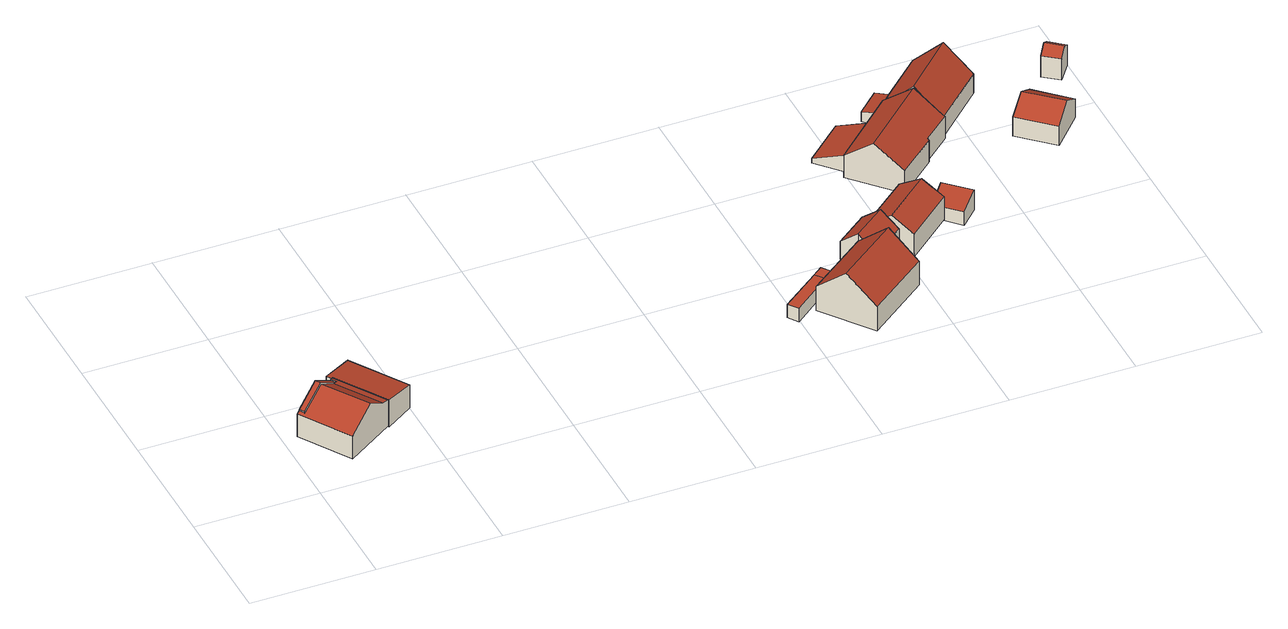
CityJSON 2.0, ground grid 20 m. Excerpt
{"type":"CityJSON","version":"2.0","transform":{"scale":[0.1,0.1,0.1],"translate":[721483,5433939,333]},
"CityObjects":{
"building1":{"type":"Building","attributes":{"Gemeindeschluessel":"09375181","HoeheDach":"343.775","HoeheGrund":"336.620","Methode":"2000","NiedrigsteTraufeDesGebaeudes":"341.199","Geometrietyp2DReferenz":"3000","measuredHeight":7.16,"function":"51009_1610","roofType":"3100"},"geometry":[{"type":"Solid","lod":"2","boundaries":[[[[0,1,2,3]],[[4,5,6,7]],[[3,2,8,5,4]],[[3,4,7,0]],[[7,6,9,1,0]],[[1,9,8,2]],[[9,6,5,8]]]],"semantics":{"surfaces":[{"type":"WallSurface","Flaeche":"4.636","Z_MAX":"4.579","Z_MAX_ASL":"341.199","Z_MIN":"0.000","Z_MIN_ASL":"336.620"},{"type":"WallSurface","Flaeche":"4.536","Z_MAX":"4.582","Z_MAX_ASL":"341.202","Z_MIN":"0.000","Z_MIN_ASL":"336.620"},{"type":"WallSurface","Flaeche":"48.780","Z_MAX":"7.155","Z_MAX_ASL":"343.775","Z_MIN":"0.000","Z_MIN_ASL":"336.620"},{"type":"GroundSurface","Flaeche":"8.325","Z_MAX":"0.000","Z_MAX_ASL":"336.620","Z_MIN":"0.000","Z_MIN_ASL":"336.620"},{"type":"WallSurface","Flaeche":"48.790","Z_MAX":"7.155","Z_MAX_ASL":"343.775","Z_MIN":"0.000","Z_MIN_ASL":"336.620"},{"type":"RoofSurface","Dachneigung":"58.226","Dachorientierung":"237.084","Flaeche":"4.924","Z_MAX":"7.155","Z_MAX_ASL":"343.775","Z_MIN":"4.579","Z_MIN_ASL":"341.199"},{"type":"RoofSurface","Dachneigung":"58.225","Dachorientierung":"57.105","Flaeche":"4.866","Z_MAX":"7.155","Z_MAX_ASL":"343.775","Z_MIN":"4.580","Z_MIN_ASL":"341.200"}],"values":[[0,1,2,3,4,5,6]]}}]},
"building2":{"type":"Building","attributes":{"Gemeindeschluessel":"09375181","HoeheDach":"343.640","HoeheGrund":"336.590","Methode":"2000","NiedrigsteTraufeDesGebaeudes":"340.701","Geometrietyp2DReferenz":"3000","measuredHeight":7.05,"function":"31001_3072","roofType":"3100","storeysAboveGround":1},"address":[{"Country":"Germany","Locality":"Pettendorf","ThoroughfareName":"Heerbergstraße 6"}],"geometry":[{"type":"Solid","lod":"2","boundaries":[[[[10,11,3,0,7,12,13,14,15]],[[16,15,14,17]],[[7,0,18,19,20,21]],[[18,22,23,24,25,19]],[[23,11,10,24]],[[26,12,7,21]],[[13,27,17,14]],[[11,23,22,3]],[[26,21,20,28,16,17,27]],[[10,15,16,28,25,24]],[[18,0,3,22]],[[12,26,27,13]],[[25,28,20,19]]]],"semantics":{"surfaces":[{"type":"GroundSurface","Flaeche":"82.443","Z_MAX":"0.000","Z_MAX_ASL":"336.590","Z_MIN":"0.000","Z_MIN_ASL":"336.590"},{"type":"WallSurface","Flaeche":"45.992","Z_MAX":"4.758","Z_MAX_ASL":"341.348","Z_MIN":"0.000","Z_MIN_ASL":"336.590"},{"type":"WallSurface","Flaeche":"48.066","Z_MAX":"7.050","Z_MAX_ASL":"343.640","Z_MIN":"0.000","Z_MIN_ASL":"336.590"},{"type":"RoofSurface","Dachneigung":"58.062","Dachorientierung":"237.330","Flaeche":"48.385","Z_MAX":"7.050","Z_MAX_ASL":"343.640","Z_MIN":"4.111","Z_MIN_ASL":"340.701"},{"type":"WallSurface","Flaeche":"39.846","Z_MAX":"4.145","Z_MAX_ASL":"340.735","Z_MIN":"0.000","Z_MIN_ASL":"336.590"},{"type":"WallSurface","Flaeche":"4.850","Z_MAX":"4.853","Z_MAX_ASL":"341.443","Z_MIN":"0.000","Z_MIN_ASL":"336.590"},{"type":"WallSurface","Flaeche":"1.568","Z_MAX":"4.814","Z_MAX_ASL":"341.404","Z_MIN":"0.000","Z_MIN_ASL":"336.590"},{"type":"WallSurface","Flaeche":"2.383","Z_MAX":"4.458","Z_MAX_ASL":"341.048","Z_MIN":"0.000","Z_MIN_ASL":"336.590"},{"type":"RoofSurface","Dachneigung":"80.441","Dachorientierung":"57.340","Flaeche":"12.668","Z_MAX":"4.990","Z_MAX_ASL":"341.580","Z_MIN":"4.758","Z_MIN_ASL":"341.348"},{"type":"WallSurface","Flaeche":"52.898","Z_MAX":"7.050","Z_MAX_ASL":"343.640","Z_MIN":"0.000","Z_MIN_ASL":"336.590"},{"type":"WallSurface","Flaeche":"4.495","Z_MAX":"4.458","Z_MAX_ASL":"341.048","Z_MIN":"0.000","Z_MIN_ASL":"336.590"},{"type":"WallSurface","Flaeche":"1.127","Z_MAX":"4.853","Z_MAX_ASL":"341.443","Z_MIN":"0.000","Z_MIN_ASL":"336.590"},{"type":"RoofSurface","Dachneigung":"58.319","Dachorientierung":"57.330","Flaeche":"33.945","Z_MAX":"7.050","Z_MAX_ASL":"343.640","Z_MIN":"4.990","Z_MIN_ASL":"341.580"}],"values":[[0,1,2,3,4,5,6,7,8,9,10,11,12]]}}]},
"building3":{"type":"Building","attributes":{"Gemeindeschluessel":"09375181","HoeheDach":"341.413","HoeheGrund":"336.480","Methode":"2000","NiedrigsteTraufeDesGebaeudes":"340.667","Geometrietyp2DReferenz":"3000","measuredHeight":4.93,"function":"31001_3072","roofType":"1000","storeysAboveGround":1},"geometry":[{"type":"Solid","lod":"2","boundaries":[[[[29,30,31,32]],[[33,27,34,35]],[[32,31,36,37]],[[35,29,32,37,38,39,33]],[[37,36,40,38]],[[39,41,27,33]],[[27,41,40,36,31,30,34]],[[35,34,30,29]],[[38,40,41,39]]]],"semantics":{"surfaces":[{"type":"WallSurface","Flaeche":"44.631","Z_MAX":"4.187","Z_MAX_ASL":"340.667","Z_MIN":"0.000","Z_MIN_ASL":"336.480"},{"type":"WallSurface","Flaeche":"4.409","Z_MAX":"4.933","Z_MAX_ASL":"341.413","Z_MIN":"0.000","Z_MIN_ASL":"336.480"},{"type":"WallSurface","Flaeche":"24.172","Z_MAX":"4.888","Z_MAX_ASL":"341.368","Z_MIN":"0.000","Z_MIN_ASL":"336.480"},{"type":"GroundSurface","Flaeche":"57.147","Z_MAX":"0.000","Z_MAX_ASL":"336.480","Z_MIN":"0.000","Z_MIN_ASL":"336.480"},{"type":"WallSurface","Flaeche":"0.481","Z_MAX":"4.891","Z_MAX_ASL":"341.371","Z_MIN":"0.000","Z_MIN_ASL":"336.480"},{"type":"WallSurface","Flaeche":"1.608","Z_MAX":"4.931","Z_MAX_ASL":"341.411","Z_MIN":"0.000","Z_MIN_ASL":"336.480"},{"type":"RoofSurface","Dachneigung":"82.505","Dachorientierung":"57.157","Flaeche":"57.640","Z_MAX":"4.933","Z_MAX_ASL":"341.413","Z_MIN":"4.187","Z_MIN_ASL":"340.667"},{"type":"WallSurface","Flaeche":"25.841","Z_MAX":"4.933","Z_MAX_ASL":"341.413","Z_MIN":"0.000","Z_MIN_ASL":"336.480"},{"type":"WallSurface","Flaeche":"47.259","Z_MAX":"4.891","Z_MAX_ASL":"341.371","Z_MIN":"0.000","Z_MIN_ASL":"336.480"}],"values":[[0,1,2,3,4,5,6,7,8]]}}]},
"building4":{"type":"Building","attributes":{"Gemeindeschluessel":"09375181","HoeheDach":"337.825","HoeheGrund":"335.430","Methode":"1000","NiedrigsteTraufeDesGebaeudes":"337.825","Geometrietyp2DReferenz":"3000","measuredHeight":2.4,"function":"31001_2000","roofType":"1000"},"geometry":[{"type":"Solid","lod":"2","boundaries":[[[[42,43,44,45]],[[42,46,47,43]],[[47,48,44,43]],[[46,49,48,47]],[[42,45,49,46]],[[49,45,44,48]]]],"semantics":{"surfaces":[{"type":"GroundSurface","Flaeche":"15.732","Z_MAX":"0.000","Z_MAX_ASL":"335.430","Z_MIN":"0.000","Z_MIN_ASL":"335.430"},{"type":"WallSurface","Flaeche":"4.774","Z_MAX":"2.395","Z_MAX_ASL":"337.825","Z_MIN":"0.000","Z_MIN_ASL":"335.430"},{"type":"WallSurface","Flaeche":"19.247","Z_MAX":"2.395","Z_MAX_ASL":"337.825","Z_MIN":"0.000","Z_MIN_ASL":"335.430"},{"type":"RoofSurface","Dachneigung":"90.000","Dachorientierung":"-1.000","Flaeche":"15.732","Z_MAX":"2.395","Z_MAX_ASL":"337.825","Z_MIN":"2.395","Z_MIN_ASL":"337.825"},{"type":"WallSurface","Flaeche":"19.253","Z_MAX":"2.395","Z_MAX_ASL":"337.825","Z_MIN":"0.000","Z_MIN_ASL":"335.430"},{"type":"WallSurface","Flaeche":"4.602","Z_MAX":"2.395","Z_MAX_ASL":"337.825","Z_MIN":"0.000","Z_MIN_ASL":"335.430"}],"values":[[0,1,2,3,4,5]]}}]},
"building5":{"type":"Building","attributes":{"Gemeindeschluessel":"09375181","HoeheDach":"337.780","HoeheGrund":"335.515","Methode":"2000","NiedrigsteTraufeDesGebaeudes":"337.780","Geometrietyp2DReferenz":"3000","measuredHeight":2.27,"function":"51009_1610","roofType":"1000"},"geometry":[{"type":"Solid","lod":"2","boundaries":[[[[49,50,51,48]],[[52,48,51,53]],[[53,51,50,54]],[[55,49,48,52]],[[54,50,49,55]],[[52,53,54,55]]]],"semantics":{"surfaces":[{"type":"RoofSurface","Dachneigung":"90.000","Dachorientierung":"-1.000","Flaeche":"3.796","Z_MAX":"2.265","Z_MAX_ASL":"337.780","Z_MIN":"2.265","Z_MIN_ASL":"337.780"},{"type":"WallSurface","Flaeche":"4.508","Z_MAX":"2.265","Z_MAX_ASL":"337.780","Z_MIN":"0.000","Z_MIN_ASL":"335.515"},{"type":"WallSurface","Flaeche":"4.291","Z_MAX":"2.265","Z_MAX_ASL":"337.780","Z_MIN":"0.000","Z_MIN_ASL":"335.515"},{"type":"WallSurface","Flaeche":"4.341","Z_MAX":"2.265","Z_MAX_ASL":"337.780","Z_MIN":"0.000","Z_MIN_ASL":"335.515"},{"type":"WallSurface","Flaeche":"4.517","Z_MAX":"2.265","Z_MAX_ASL":"337.780","Z_MIN":"0.000","Z_MIN_ASL":"335.515"},{"type":"GroundSurface","Flaeche":"3.796","Z_MAX":"0.000","Z_MAX_ASL":"335.515","Z_MIN":"0.000","Z_MIN_ASL":"335.515"}],"values":[[0,1,2,3,4,5]]}}]},
"building6":{"type":"Building","attributes":{"Gemeindeschluessel":"09375181","HoeheDach":"343.968","HoeheGrund":"335.400","Methode":"1000","NiedrigsteTraufeDesGebaeudes":"339.727","Geometrietyp2DReferenz":"3000","measuredHeight":8.57,"function":"31001_1000","roofType":"3100"},"address":[{"Country":"Germany","Locality":"Pettendorf","ThoroughfareName":"Naabstraße 8"}],"geometry":[{"type":"Solid","lod":"2","boundaries":[[[[56,57,58,59,60]],[[58,61,62,63,59]],[[62,64,65,66,63]],[[56,65,64,67,57]],[[57,67,61,58]],[[59,63,66,60]],[[61,67,64,62]],[[60,66,65,56]]]],"semantics":{"surfaces":[{"type":"GroundSurface","Flaeche":"126.103","Z_MAX":"0.000","Z_MAX_ASL":"335.400","Z_MIN":"0.000","Z_MIN_ASL":"335.400"},{"type":"WallSurface","Flaeche":"64.794","Z_MAX":"8.568","Z_MAX_ASL":"343.968","Z_MIN":"0.000","Z_MIN_ASL":"335.400"},{"type":"RoofSurface","Dachneigung":"49.836","Dachorientierung":"322.851","Flaeche":"82.523","Z_MAX":"8.568","Z_MAX_ASL":"343.968","Z_MIN":"4.329","Z_MIN_ASL":"339.729"},{"type":"WallSurface","Flaeche":"47.620","Z_MAX":"8.568","Z_MAX_ASL":"343.968","Z_MIN":"0.000","Z_MIN_ASL":"335.400"},{"type":"WallSurface","Flaeche":"54.328","Z_MAX":"4.332","Z_MAX_ASL":"339.732","Z_MIN":"0.000","Z_MIN_ASL":"335.400"},{"type":"WallSurface","Flaeche":"54.354","Z_MAX":"4.329","Z_MAX_ASL":"339.729","Z_MIN":"0.000","Z_MIN_ASL":"335.400"},{"type":"RoofSurface","Dachneigung":"49.839","Dachorientierung":"142.849","Flaeche":"82.490","Z_MAX":"8.568","Z_MAX_ASL":"343.968","Z_MIN":"4.327","Z_MIN_ASL":"339.727"},{"type":"WallSurface","Flaeche":"17.142","Z_MAX":"6.905","Z_MAX_ASL":"342.305","Z_MIN":"0.000","Z_MIN_ASL":"335.400"}],"values":[[0,1,2,3,4,5,6,7]]}}]},
"building7":{"type":"Building","attributes":{"Gemeindeschluessel":"09375181","HoeheDach":"340.981","HoeheGrund":"335.290","Methode":"1000","NiedrigsteTraufeDesGebaeudes":"338.541","Geometrietyp2DReferenz":"3000","measuredHeight":5.69,"function":"31001_2463","roofType":"3100"},"geometry":[{"type":"Solid","lod":"2","boundaries":[[[[68,69,70,71]],[[72,73,74,75,76]],[[77,72,76,69]],[[77,78,73,72]],[[69,76,75,70]],[[78,68,71,74,73]],[[68,78,77,69]],[[71,70,75,74]]]],"semantics":{"surfaces":[{"type":"WallSurface","Flaeche":"13.318","Z_MAX":"5.662","Z_MAX_ASL":"340.952","Z_MIN":"0.000","Z_MIN_ASL":"335.290"},{"type":"WallSurface","Flaeche":"27.010","Z_MAX":"5.691","Z_MAX_ASL":"340.981","Z_MIN":"0.000","Z_MIN_ASL":"335.290"},{"type":"RoofSurface","Dachneigung":"51.107","Dachorientierung":"142.964","Flaeche":"25.976","Z_MAX":"5.691","Z_MAX_ASL":"340.981","Z_MIN":"3.258","Z_MIN_ASL":"338.548"},{"type":"WallSurface","Flaeche":"22.052","Z_MAX":"3.258","Z_MAX_ASL":"338.548","Z_MIN":"0.000","Z_MIN_ASL":"335.290"},{"type":"RoofSurface","Dachneigung":"51.102","Dachorientierung":"322.964","Flaeche":"25.485","Z_MAX":"5.691","Z_MAX_ASL":"340.981","Z_MIN":"3.251","Z_MIN_ASL":"338.541"},{"type":"GroundSurface","Flaeche":"40.053","Z_MAX":"0.000","Z_MAX_ASL":"335.290","Z_MIN":"0.000","Z_MIN_ASL":"335.290"},{"type":"WallSurface","Flaeche":"13.698","Z_MAX":"5.691","Z_MAX_ASL":"340.981","Z_MIN":"0.000","Z_MIN_ASL":"335.290"},{"type":"WallSurface","Flaeche":"21.171","Z_MAX":"3.260","Z_MAX_ASL":"338.550","Z_MIN":"0.000","Z_MIN_ASL":"335.290"}],"values":[[0,1,2,3,4,5,6,7]]}}]},
"building8":{"type":"Building","attributes":{"Gemeindeschluessel":"09375181","HoeheDach":"340.395","HoeheGrund":"334.110","Methode":"1000","NiedrigsteTraufeDesGebaeudes":"338.152","Geometrietyp2DReferenz":"3000","measuredHeight":6.29,"function":"31001_2000","roofType":"3100"},"geometry":[{"type":"Solid","lod":"2","boundaries":[[[[79,80,81,82]],[[79,83,84,80]],[[84,83,85,86,87]],[[80,84,87,88,81]],[[85,83,79,82,89]],[[86,90,88,87]],[[88,90,89,82,81]],[[85,89,90,86]]]],"semantics":{"surfaces":[{"type":"RoofSurface","Dachneigung":"58.622","Dachorientierung":"319.732","Flaeche":"41.397","Z_MAX":"6.285","Z_MAX_ASL":"340.395","Z_MIN":"4.042","Z_MIN_ASL":"338.152"},{"type":"WallSurface","Flaeche":"40.117","Z_MAX":"4.138","Z_MAX_ASL":"338.248","Z_MIN":"0.000","Z_MIN_ASL":"334.110"},{"type":"GroundSurface","Flaeche":"70.631","Z_MAX":"0.000","Z_MAX_ASL":"334.110","Z_MIN":"0.000","Z_MIN_ASL":"334.110"},{"type":"WallSurface","Flaeche":"37.599","Z_MAX":"6.285","Z_MAX_ASL":"340.395","Z_MIN":"0.000","Z_MIN_ASL":"334.110"},{"type":"WallSurface","Flaeche":"28.175","Z_MAX":"6.285","Z_MAX_ASL":"340.395","Z_MIN":"0.000","Z_MIN_ASL":"334.110"},{"type":"WallSurface","Flaeche":"40.436","Z_MAX":"4.100","Z_MAX_ASL":"338.210","Z_MIN":"0.000","Z_MIN_ASL":"334.110"},{"type":"RoofSurface","Dachneigung":"58.628","Dachorientierung":"139.732","Flaeche":"41.329","Z_MAX":"6.285","Z_MAX_ASL":"340.395","Z_MIN":"4.100","Z_MIN_ASL":"338.210"},{"type":"WallSurface","Flaeche":"8.780","Z_MAX":"5.246","Z_MAX_ASL":"339.356","Z_MIN":"0.000","Z_MIN_ASL":"334.110"}],"values":[[0,1,2,3,4,5,6,7]]}}]},
"building9":{"type":"Building","attributes":{"Gemeindeschluessel":"09375181","HoeheDach":"337.951","HoeheGrund":"335.090","Methode":"2000","NiedrigsteTraufeDesGebaeudes":"336.038","Geometrietyp2DReferenz":"3000","measuredHeight":2.86,"function":"31001_2000","roofType":"2100"},"geometry":[{"type":"Solid","lod":"2","boundaries":[[[[91,92,93,94]],[[95,96,97,98]],[[98,91,94,95]],[[96,93,92,97]],[[94,93,96,95]],[[98,97,92,91]]]],"semantics":{"surfaces":[{"type":"WallSurface","Flaeche":"9.339","Z_MAX":"2.861","Z_MAX_ASL":"337.951","Z_MIN":"0.000","Z_MIN_ASL":"335.090"},{"type":"WallSurface","Flaeche":"9.333","Z_MAX":"2.861","Z_MAX_ASL":"337.951","Z_MIN":"0.000","Z_MIN_ASL":"335.090"},{"type":"GroundSurface","Flaeche":"41.719","Z_MAX":"0.000","Z_MAX_ASL":"335.090","Z_MIN":"0.000","Z_MIN_ASL":"335.090"},{"type":"RoofSurface","Dachneigung":"68.689","Dachorientierung":"317.315","Flaeche":"44.781","Z_MAX":"2.861","Z_MAX_ASL":"337.951","Z_MIN":"0.948","Z_MIN_ASL":"336.038"},{"type":"WallSurface","Flaeche":"24.369","Z_MAX":"2.861","Z_MAX_ASL":"337.951","Z_MIN":"0.000","Z_MIN_ASL":"335.090"},{"type":"WallSurface","Flaeche":"8.081","Z_MAX":"0.951","Z_MAX_ASL":"336.041","Z_MIN":"0.000","Z_MIN_ASL":"335.090"}],"values":[[0,1,2,3,4,5]]}}]},
"building10":{"type":"Building","attributes":{"Gemeindeschluessel":"09375181","HoeheDach":"337.494","HoeheGrund":"333.880","Methode":"1000","NiedrigsteTraufeDesGebaeudes":"336.266","Geometrietyp2DReferenz":"3000","measuredHeight":3.61,"function":"31001_2000","roofType":"2100"},"geometry":[{"type":"Solid","lod":"2","boundaries":[[[[99,100,101,102,103]],[[100,104,105,101]],[[99,103,106,107]],[[99,107,104,100]],[[105,108,102,101]],[[104,107,106,108,105]],[[106,103,102,108]]]],"semantics":{"surfaces":[{"type":"GroundSurface","Flaeche":"19.660","Z_MAX":"0.000","Z_MAX_ASL":"333.880","Z_MIN":"0.000","Z_MIN_ASL":"333.880"},{"type":"WallSurface","Flaeche":"4.529","Z_MAX":"2.435","Z_MAX_ASL":"336.315","Z_MIN":"0.000","Z_MIN_ASL":"333.880"},{"type":"WallSurface","Flaeche":"11.678","Z_MAX":"3.614","Z_MAX_ASL":"337.494","Z_MIN":"0.000","Z_MIN_ASL":"333.880"},{"type":"WallSurface","Flaeche":"7.549","Z_MAX":"2.387","Z_MAX_ASL":"336.267","Z_MIN":"0.000","Z_MIN_ASL":"333.880"},{"type":"WallSurface","Flaeche":"11.324","Z_MAX":"3.614","Z_MAX_ASL":"337.494","Z_MIN":"0.000","Z_MIN_ASL":"333.880"},{"type":"RoofSurface","Dachneigung":"72.509","Dachorientierung":"224.449","Flaeche":"20.614","Z_MAX":"3.614","Z_MAX_ASL":"337.494","Z_MIN":"2.386","Z_MIN_ASL":"336.266"},{"type":"WallSurface","Flaeche":"18.564","Z_MAX":"3.614","Z_MAX_ASL":"337.494","Z_MIN":"0.000","Z_MIN_ASL":"333.880"}],"values":[[0,1,2,3,4,5,6]]}}]},
"building11":{"type":"Building","attributes":{"Gemeindeschluessel":"09375181","HoeheDach":"341.740","HoeheGrund":"333.990","Methode":"1000","NiedrigsteTraufeDesGebaeudes":"337.870","Geometrietyp2DReferenz":"3000","measuredHeight":7.75,"function":"31001_1000","roofType":"3100"},"address":[{"Country":"Germany","Locality":"Pettendorf","ThoroughfareName":"Naabstraße 6"}],"geometry":[{"type":"Solid","lod":"2","boundaries":[[[[109,110,111,112]],[[113,93,114,115]],[[116,96,93,113]],[[112,111,117,118]],[[119,120,121,114,93,96]],[[122,123,124,109,112,118,116,113,115]],[[122,121,120,125,123]],[[115,114,121,122]],[[118,117,119,96,116]],[[117,111,110,126,125,120,119]],[[123,125,126,124]],[[124,126,110,109]]]],"semantics":{"surfaces":[{"type":"WallSurface","Flaeche":"0.985","Z_MAX":"4.071","Z_MAX_ASL":"338.061","Z_MIN":"0.000","Z_MIN_ASL":"333.990"},{"type":"WallSurface","Flaeche":"14.501","Z_MAX":"4.034","Z_MAX_ASL":"338.024","Z_MIN":"0.000","Z_MIN_ASL":"333.990"},{"type":"WallSurface","Flaeche":"34.339","Z_MAX":"4.034","Z_MAX_ASL":"338.024","Z_MIN":"0.000","Z_MIN_ASL":"333.990"},{"type":"WallSurface","Flaeche":"33.421","Z_MAX":"4.072","Z_MAX_ASL":"338.062","Z_MIN":"0.000","Z_MIN_ASL":"333.990"},{"type":"RoofSurface","Dachneigung":"52.500","Dachorientierung":"317.264","Flaeche":"87.719","Z_MAX":"7.750","Z_MAX_ASL":"341.740","Z_MIN":"4.028","Z_MIN_ASL":"338.018"},{"type":"GroundSurface","Flaeche":"139.908","Z_MAX":"0.000","Z_MAX_ASL":"333.990","Z_MIN":"0.000","Z_MIN_ASL":"333.990"},{"type":"WallSurface","Flaeche":"56.000","Z_MAX":"7.750","Z_MAX_ASL":"341.740","Z_MIN":"0.000","Z_MIN_ASL":"333.990"},{"type":"WallSurface","Flaeche":"9.006","Z_MAX":"4.029","Z_MAX_ASL":"338.019","Z_MIN":"0.000","Z_MIN_ASL":"333.990"},{"type":"WallSurface","Flaeche":"56.887","Z_MAX":"7.750","Z_MAX_ASL":"341.740","Z_MIN":"0.000","Z_MIN_ASL":"333.990"},{"type":"RoofSurface","Dachneigung":"52.495","Dachorientierung":"137.266","Flaeche":"88.648","Z_MAX":"7.750","Z_MAX_ASL":"341.740","Z_MIN":"3.880","Z_MIN_ASL":"337.870"},{"type":"WallSurface","Flaeche":"1.425","Z_MAX":"4.237","Z_MAX_ASL":"338.227","Z_MIN":"0.000","Z_MIN_ASL":"333.990"},{"type":"WallSurface","Flaeche":"24.048","Z_MAX":"4.071","Z_MAX_ASL":"338.061","Z_MIN":"0.000","Z_MIN_ASL":"333.990"}],"values":[[0,1,2,3,4,5,6,7,8,9,10,11]]}}]},
"building12":{"type":"Building","attributes":{"Gemeindeschluessel":"09375181","HoeheDach":"337.181","HoeheGrund":"335.010","Methode":"2000","NiedrigsteTraufeDesGebaeudes":"336.739","Geometrietyp2DReferenz":"3000","measuredHeight":2.17,"function":"31001_2000","roofType":"2100"},"geometry":[{"type":"Solid","lod":"2","boundaries":[[[[127,128,129,130]],[[128,131,132,133,129]],[[134,133,132,135]],[[136,131,128,127]],[[130,129,133,134]],[[135,132,131,136]],[[130,134,135,136,127]]]],"semantics":{"surfaces":[{"type":"WallSurface","Flaeche":"4.829","Z_MAX":"2.171","Z_MAX_ASL":"337.181","Z_MIN":"0.000","Z_MIN_ASL":"335.010"},{"type":"RoofSurface","Dachneigung":"79.882","Dachorientierung":"317.253","Flaeche":"12.155","Z_MAX":"2.171","Z_MAX_ASL":"337.181","Z_MIN":"1.729","Z_MIN_ASL":"336.739"},{"type":"WallSurface","Flaeche":"4.407","Z_MAX":"2.136","Z_MAX_ASL":"337.146","Z_MIN":"0.000","Z_MIN_ASL":"335.010"},{"type":"WallSurface","Flaeche":"4.853","Z_MAX":"2.171","Z_MAX_ASL":"337.181","Z_MIN":"0.000","Z_MIN_ASL":"335.010"},{"type":"WallSurface","Flaeche":"8.577","Z_MAX":"1.729","Z_MAX_ASL":"336.739","Z_MIN":"0.000","Z_MIN_ASL":"335.010"},{"type":"WallSurface","Flaeche":"5.791","Z_MAX":"2.171","Z_MAX_ASL":"337.181","Z_MIN":"0.000","Z_MIN_ASL":"335.010"},{"type":"GroundSurface","Flaeche":"11.966","Z_MAX":"0.000","Z_MAX_ASL":"335.010","Z_MIN":"0.000","Z_MIN_ASL":"335.010"}],"values":[[0,1,2,3,4,5,6]]}}]},
"building13":{"type":"Building","attributes":{"Gemeindeschluessel":"09375181","HoeheDach":"341.880","HoeheGrund":"333.990","Methode":"2000","NiedrigsteTraufeDesGebaeudes":"337.109","Geometrietyp2DReferenz":"3000","measuredHeight":7.89,"function":"31001_2000","roofType":"3100"},"geometry":[{"type":"Solid","lod":"2","boundaries":[[[[123,122,137,138,139]],[[140,141,142,143]],[[122,131,132,137]],[[143,131,122,123,140]],[[137,132,144,138]],[[139,138,144,142,141]],[[140,123,139,141]],[[143,142,144,132,131]]]],"semantics":{"surfaces":[{"type":"GroundSurface","Flaeche":"108.912","Z_MAX":"0.000","Z_MAX_ASL":"333.990","Z_MIN":"0.000","Z_MIN_ASL":"333.990"},{"type":"RoofSurface","Dachneigung":"46.188","Dachorientierung":"136.090","Flaeche":"73.462","Z_MAX":"7.890","Z_MAX_ASL":"341.880","Z_MIN":"3.482","Z_MIN_ASL":"337.472"},{"type":"WallSurface","Flaeche":"8.573","Z_MAX":"3.257","Z_MAX_ASL":"337.247","Z_MIN":"0.000","Z_MIN_ASL":"333.990"},{"type":"WallSurface","Flaeche":"53.062","Z_MAX":"7.890","Z_MAX_ASL":"341.880","Z_MIN":"0.000","Z_MIN_ASL":"333.990"},{"type":"WallSurface","Flaeche":"27.542","Z_MAX":"3.252","Z_MAX_ASL":"337.242","Z_MIN":"0.000","Z_MIN_ASL":"333.990"},{"type":"WallSurface","Flaeche":"53.060","Z_MAX":"7.890","Z_MAX_ASL":"341.880","Z_MIN":"0.000","Z_MIN_ASL":"333.990"},{"type":"WallSurface","Flaeche":"40.406","Z_MAX":"3.482","Z_MAX_ASL":"337.472","Z_MIN":"0.000","Z_MIN_ASL":"333.990"},{"type":"RoofSurface","Dachneigung":"46.191","Dachorientierung":"316.097","Flaeche":"77.460","Z_MAX":"7.890","Z_MAX_ASL":"341.880","Z_MIN":"3.119","Z_MIN_ASL":"337.109"}],"values":[[0,1,2,3,4,5,6,7]]}}]},
"building14":{"type":"Building","attributes":{"Gemeindeschluessel":"09375181","HoeheDach":"339.041","HoeheGrund":"333.400","Methode":"1000","NiedrigsteTraufeDesGebaeudes":"336.787","Geometrietyp2DReferenz":"3000","measuredHeight":5.64,"function":"31001_2000","roofType":"3100"},"geometry":[{"type":"Solid","lod":"2","boundaries":[[[[145,146,147,148,149]],[[149,148,150,151]],[[145,149,151,152]],[[153,150,148,147]],[[151,150,153,154,152]],[[154,153,147,146]],[[152,154,146,145]]]],"semantics":{"surfaces":[{"type":"WallSurface","Flaeche":"31.801","Z_MAX":"5.641","Z_MAX_ASL":"339.041","Z_MIN":"0.000","Z_MIN_ASL":"333.400"},{"type":"WallSurface","Flaeche":"23.636","Z_MAX":"3.387","Z_MAX_ASL":"336.787","Z_MIN":"0.000","Z_MIN_ASL":"333.400"},{"type":"GroundSurface","Flaeche":"49.208","Z_MAX":"0.000","Z_MAX_ASL":"333.400","Z_MIN":"0.000","Z_MIN_ASL":"333.400"},{"type":"RoofSurface","Dachneigung":"57.386","Dachorientierung":"43.021","Flaeche":"29.198","Z_MAX":"5.641","Z_MAX_ASL":"339.041","Z_MIN":"3.387","Z_MIN_ASL":"336.787"},{"type":"WallSurface","Flaeche":"31.796","Z_MAX":"5.641","Z_MAX_ASL":"339.041","Z_MIN":"0.000","Z_MIN_ASL":"333.400"},{"type":"RoofSurface","Dachneigung":"57.380","Dachorientierung":"223.017","Flaeche":"29.223","Z_MAX":"5.641","Z_MAX_ASL":"339.041","Z_MIN":"3.387","Z_MIN_ASL":"336.787"},{"type":"WallSurface","Flaeche":"23.684","Z_MAX":"3.387","Z_MAX_ASL":"336.787","Z_MIN":"0.000","Z_MIN_ASL":"333.400"}],"values":[[0,1,2,3,4,5,6]]}}]},
"building15":{"type":"Building","attributes":{"Gemeindeschluessel":"09375181","HoeheDach":"338.429","HoeheGrund":"333.490","Methode":"1000","NiedrigsteTraufeDesGebaeudes":"337.320","Geometrietyp2DReferenz":"3000","measuredHeight":4.94,"function":"31001_2000","roofType":"3100"},"address":[{"Country":"Germany","Locality":"Pettendorf","ThoroughfareName":"Naabstraße 4"}],"geometry":[{"type":"Solid","lod":"2","boundaries":[[[[155,156,157,158]],[[159,157,156,160]],[[161,162,160,156,155]],[[161,155,158,163]],[[164,159,160,162]],[[163,164,162,161]],[[158,157,159,164,163]]]],"semantics":{"surfaces":[{"type":"WallSurface","Flaeche":"11.861","Z_MAX":"3.833","Z_MAX_ASL":"337.323","Z_MIN":"0.000","Z_MIN_ASL":"333.490"},{"type":"RoofSurface","Dachneigung":"57.933","Dachorientierung":"37.743","Flaeche":"6.442","Z_MAX":"4.939","Z_MAX_ASL":"338.429","Z_MIN":"3.833","Z_MIN_ASL":"337.323"},{"type":"WallSurface","Flaeche":"15.506","Z_MAX":"4.939","Z_MAX_ASL":"338.429","Z_MIN":"0.000","Z_MIN_ASL":"333.490"},{"type":"GroundSurface","Flaeche":"10.919","Z_MAX":"0.000","Z_MAX_ASL":"333.490","Z_MIN":"0.000","Z_MIN_ASL":"333.490"},{"type":"RoofSurface","Dachneigung":"57.929","Dachorientierung":"217.728","Flaeche":"6.441","Z_MAX":"4.939","Z_MAX_ASL":"338.429","Z_MIN":"3.830","Z_MIN_ASL":"337.320"},{"type":"WallSurface","Flaeche":"11.834","Z_MAX":"3.834","Z_MAX_ASL":"337.324","Z_MIN":"0.000","Z_MIN_ASL":"333.490"},{"type":"WallSurface","Flaeche":"15.475","Z_MAX":"4.939","Z_MAX_ASL":"338.429","Z_MIN":"0.000","Z_MIN_ASL":"333.490"}],"values":[[0,1,2,3,4,5,6]]}}]}
},
"vertices":[
[17,93,36],[17,93,82],[12,101,82],[12,101,36],[82,146,36],[82,146,82],[87,138,82],[87,138,36],[47,124,108],[52,115,108],
[59,17,36],[7,98,36],[81,146,36],[83,148,36],[86,149,36],[138,68,36],[138,68,83],[86,149,83],[17,93,80],[52,115,106],[80,133,86],[87,138,84],[12,101,80],[7,98,77],[59,17,77],[99,43,106],[81,146,84],[83,148,84],[127,61,86],
[126,186,35],[126,186,77],[184,96,77],[184,96,35],[83,148,35],[78,155,84],[78,155,35],[139,67,84],[139,67,35],[138,68,35],[86,149,35],[138,68,84],[86,149,84],
[788,70,24],[776,86,24],[840,135,24],[852,120,24],[788,70,48],[776,86,48],[840,135,48],[852,120,48],
[867,132,48],[856,147,48],[840,135,25],[856,147,25],[867,132,25],[852,120,25],
[939,136,24],[982,80,24],[882,5,24],[821,85,24],[921,160,24],[882,5,67],[851,45,110],[821,85,67],[951,120,110],[939,136,93],[921,160,67],[982,80,67],
[921,160,23],[921,160,80],[903,184,55],[903,184,23],[993,177,55],[993,177,23],[955,223,23],[955,223,56],[974,200,80],[939,136,55],[939,136,23],
[1038,278,52],[962,216,52],[986,188,74],[1061,251,74],[1038,278,11],[962,216,11],[1072,238,11],[1085,224,11],[1009,160,11],[1009,160,52],[1072,238,64],[1085,224,52],
[1022,469,21],[1022,469,30],[1055,433,50],[1055,433,21],[993,376,21],[993,376,50],[959,412,30],[959,412,21],
[1107,202,9],[1085,224,9],[1072,238,9],[1098,266,9],[1135,230,9],[1085,224,33],[1072,238,33],[1135,230,45],[1107,202,33],[1098,266,45],
[1120,362,10],[1120,362,51],[1121,360,49],[1121,360,10],[1055,433,10],[1082,458,50],[1082,458,10],[993,376,10],[1058,305,51],[1058,305,10],[1025,340,87],[1131,437,87],[1098,473,50],[1098,473,10],[1162,404,10],[1165,401,10],[1162,404,52],[1165,401,50],
[1082,458,20],[1082,458,42],[1065,476,37],[1065,476,20],[1098,473,42],[1116,493,41],[1101,510,37],[1101,510,20],[1116,493,20],[1098,473,20],
[1116,493,10],[1180,552,10],[1246,484,10],[1162,404,45],[1246,484,45],[1213,517,89],[1131,438,89],[1180,552,42],
[1260,375,4],[1260,375,38],[1284,400,60],[1309,426,38],[1309,426,4],[1360,378,38],[1360,378,4],[1312,327,4],[1336,353,60],[1312,327,38],
[1375,514,5],[1375,514,43],[1399,495,43],[1399,495,5],[1389,481,54],[1364,500,54],[1353,486,5],[1353,486,43],[1378,467,5],[1378,467,43]
]}
